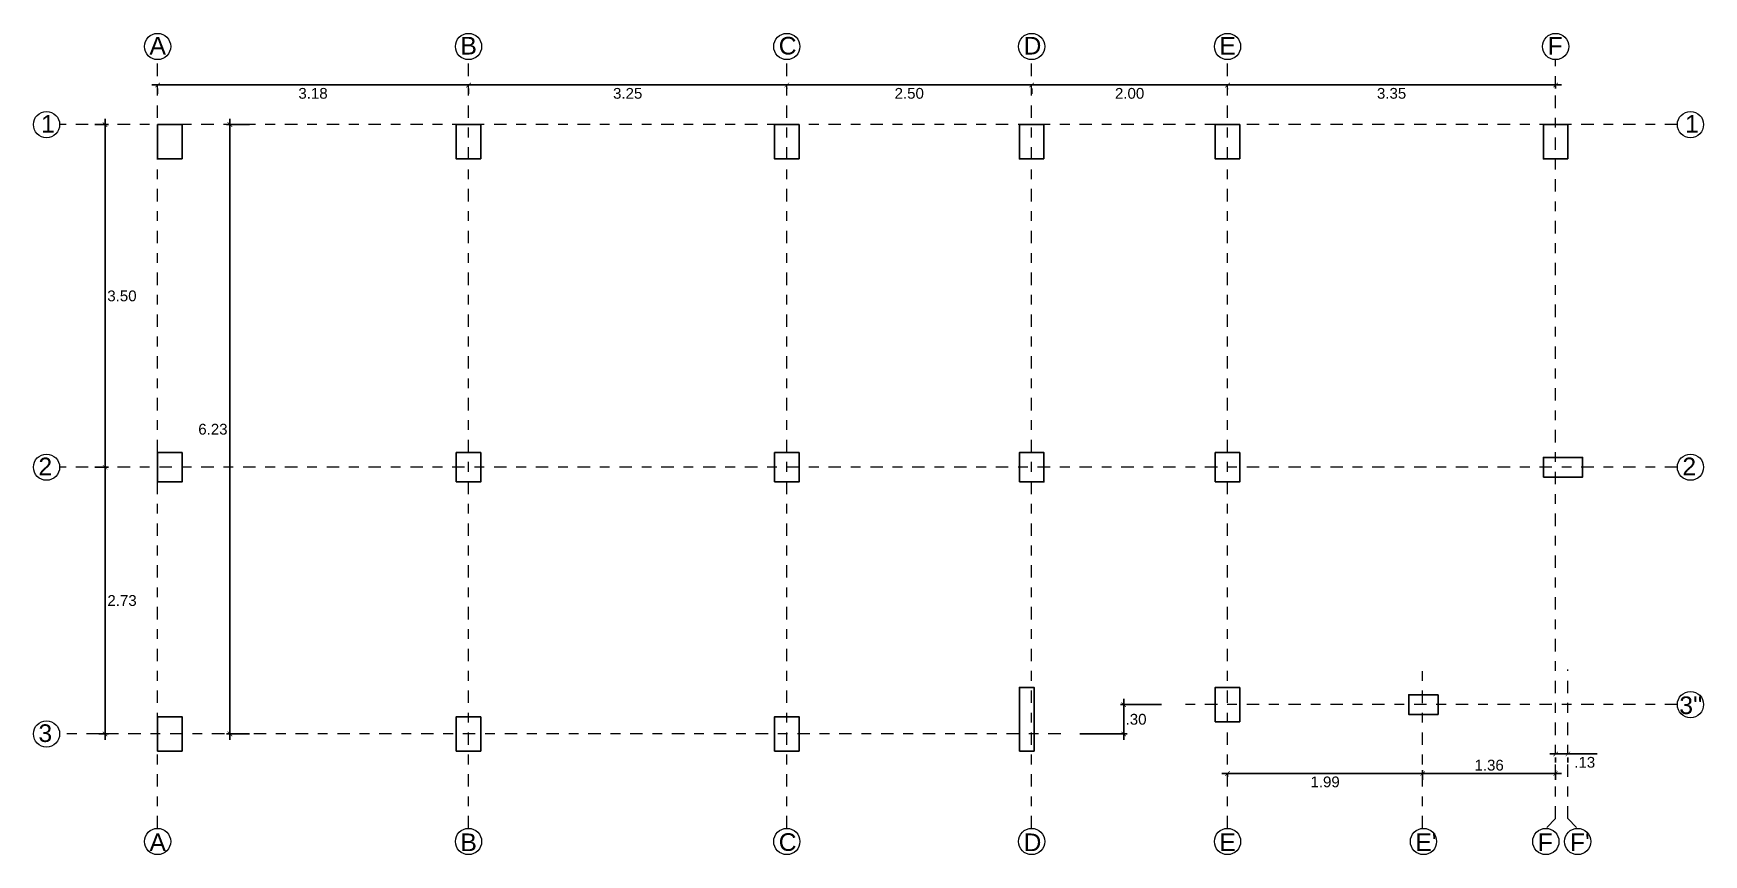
# Model space of a CAD drawing. Header units: millimetres. Extents: x 3779 to 7711, y 1445 to 3132.
# Drawn here: x 3789.94 to 3806.99, y 1503.7 to 1512.09 of the extents above; entities that cross this region are included whole.
import ezdxf

# ---------------------------------------------------------------- set-up
doc = ezdxf.new("R2010")
doc.units = ezdxf.units.MM
doc.header["$PDMODE"] = 3
doc.linetypes.add('DASHDOTX2', pattern=[50.8, 25.4, -12.7, 0, -12.7])
for name, color, linetype, lineweight in [('cotas', 7, 'Continuous', 5), ('EJES', 20, 'DASHDOTX2', 9), ('pluma 1', 1, 'Continuous', 9), ('pluma 2.5', 30, 'Continuous', 25), ('TEXTO', 7, 'Continuous', 9)]:
    doc.layers.add(name, color=color, linetype=linetype, lineweight=lineweight)
doc.styles.get("Standard").update_dxf_attribs({"font": 'arial.ttf'})
doc.dimstyles.new('INTERIOR', dxfattribs={"dimtxt": 0.11, "dimasz": 0.0465, "dimexe": 0.0345, "dimexo": 0.195, "dimgap": 0.0295, "dimtad": 2, "dimtih": 1, "dimtoh": 1, "dimzin": 4, "dimdsep": 46, "dimtxsty": 'Standard', "dimblk": 'ARCHTICK', "dimcen": 0, "dimdle": 0.06, "dimclrd": 256, "dimclre": 256, "dimclrt": 256, "dimadec": 0, "dimazin": 0, "dimtfac": 1, "dimtmove": 0, "dimatfit": 3, "dimldrblk": 'ARCHTICK', "dimfxl": 0.0345, "dimtolj": 1, "dimtzin": 0, "dimlwe": 25, "dimarcsym": 0})

# ---------------------------------------------------------------- blocks, each defined once
blk = doc.blocks.new('_ArchTick')
at = {"color": 0, "linetype": 'ByBlock', "lineweight": 40, "const_width": 0.15}
blk.add_lwpolyline([(-0.5, -0.5), (0.5, 0.5)], dxfattribs=at)
blk = doc.blocks.new('*D884')
at = {"layer": 'cotas', "lineweight": -2, "transparency": 16777216}
blk.add_line((3791.144, 1511.559), (3794.439, 1511.559), dxfattribs=at)
at = {"layer": 'cotas', "lineweight": 25, "transparency": 16777216}
for p, q in [((3791.204, 1511.468), (3791.204, 1511.524)), ((3794.379, 1511.468), (3794.379, 1511.524))]:
    blk.add_line(p, q, dxfattribs=at)
at = {"layer": 'Defpoints', "color": 0, "transparency": 16777216}
for p in [(3791.204, 1511.663), (3794.379, 1511.663), (3794.379, 1511.559)]:
    blk.add_point(p, dxfattribs=at)
at = {"layer": 'cotas', "lineweight": -2, "transparency": 16777216, "xscale": 0.04649999999999999, "yscale": 0.04649999999999999, "zscale": 0.04649999999999999, "rotation": 180}
blk.add_blockref('_ArchTick', (3791.204, 1511.559), dxfattribs=at)
at = {"layer": 'cotas', "lineweight": -2, "transparency": 16777216, "xscale": 0.04649999999999999, "yscale": 0.04649999999999999, "zscale": 0.04649999999999999}
blk.add_blockref('_ArchTick', (3794.379, 1511.559), dxfattribs=at)
at = {"layer": 'cotas', "transparency": 16777216, "insert": (3792.791, 1511.473), "char_height": 0.11, "attachment_point": 5}
blk.add_mtext('\\A1;3.18', dxfattribs=at)
blk = doc.blocks.new('*D885')
at = {"layer": 'cotas', "lineweight": -2, "transparency": 16777216}
blk.add_line((3794.319, 1511.559), (3797.689, 1511.559), dxfattribs=at)
at = {"layer": 'cotas', "lineweight": 25, "transparency": 16777216}
for p, q in [((3794.379, 1511.468), (3794.379, 1511.524)), ((3797.629, 1511.531), (3797.629, 1511.524))]:
    blk.add_line(p, q, dxfattribs=at)
at = {"layer": 'Defpoints', "color": 0, "transparency": 16777216}
for p in [(3794.379, 1511.663), (3797.629, 1511.726), (3797.629, 1511.559)]:
    blk.add_point(p, dxfattribs=at)
at = {"layer": 'cotas', "lineweight": -2, "transparency": 16777216, "xscale": 0.04649999999999999, "yscale": 0.04649999999999999, "zscale": 0.04649999999999999, "rotation": 180}
blk.add_blockref('_ArchTick', (3794.379, 1511.559), dxfattribs=at)
at = {"layer": 'cotas', "lineweight": -2, "transparency": 16777216, "xscale": 0.04649999999999999, "yscale": 0.04649999999999999, "zscale": 0.04649999999999999}
blk.add_blockref('_ArchTick', (3797.629, 1511.559), dxfattribs=at)
at = {"layer": 'cotas', "transparency": 16777216, "insert": (3796.004, 1511.473), "char_height": 0.11, "attachment_point": 5}
blk.add_mtext('\\A1;3.25', dxfattribs=at)
blk = doc.blocks.new('*D886')
at = {"layer": 'cotas', "lineweight": -2, "transparency": 16777216}
blk.add_line((3797.569, 1511.559), (3800.189, 1511.559), dxfattribs=at)
at = {"layer": 'cotas', "lineweight": 25, "transparency": 16777216}
for p, q in [((3797.629, 1511.531), (3797.629, 1511.524)), ((3800.129, 1511.47), (3800.129, 1511.524))]:
    blk.add_line(p, q, dxfattribs=at)
at = {"layer": 'Defpoints', "color": 0, "transparency": 16777216}
for p in [(3797.629, 1511.726), (3800.129, 1511.665), (3800.129, 1511.559)]:
    blk.add_point(p, dxfattribs=at)
at = {"layer": 'cotas', "lineweight": -2, "transparency": 16777216, "xscale": 0.04649999999999999, "yscale": 0.04649999999999999, "zscale": 0.04649999999999999, "rotation": 180}
blk.add_blockref('_ArchTick', (3797.629, 1511.559), dxfattribs=at)
at = {"layer": 'cotas', "lineweight": -2, "transparency": 16777216, "xscale": 0.04649999999999999, "yscale": 0.04649999999999999, "zscale": 0.04649999999999999}
blk.add_blockref('_ArchTick', (3800.129, 1511.559), dxfattribs=at)
at = {"layer": 'cotas', "transparency": 16777216, "insert": (3798.879, 1511.473), "char_height": 0.11, "attachment_point": 5}
blk.add_mtext('\\A1;2.50', dxfattribs=at)
blk = doc.blocks.new('*D887')
at = {"layer": 'cotas', "lineweight": -2, "transparency": 16777216}
blk.add_line((3800.069, 1511.559), (3802.189, 1511.559), dxfattribs=at)
at = {"layer": 'cotas', "lineweight": 25, "transparency": 16777216}
for p, q in [((3800.129, 1511.47), (3800.129, 1511.524)), ((3802.129, 1511.518), (3802.129, 1511.524))]:
    blk.add_line(p, q, dxfattribs=at)
at = {"layer": 'Defpoints', "color": 0, "transparency": 16777216}
for p in [(3800.129, 1511.665), (3802.129, 1511.713), (3802.129, 1511.559)]:
    blk.add_point(p, dxfattribs=at)
at = {"layer": 'cotas', "lineweight": -2, "transparency": 16777216, "xscale": 0.04649999999999999, "yscale": 0.04649999999999999, "zscale": 0.04649999999999999, "rotation": 180}
blk.add_blockref('_ArchTick', (3800.129, 1511.559), dxfattribs=at)
at = {"layer": 'cotas', "lineweight": -2, "transparency": 16777216, "xscale": 0.04649999999999999, "yscale": 0.04649999999999999, "zscale": 0.04649999999999999}
blk.add_blockref('_ArchTick', (3802.129, 1511.559), dxfattribs=at)
at = {"layer": 'cotas', "transparency": 16777216, "insert": (3801.129, 1511.473), "char_height": 0.11, "attachment_point": 5}
blk.add_mtext('\\A1;2.00', dxfattribs=at)
blk = doc.blocks.new('*D888')
at = {"layer": 'cotas', "lineweight": -2, "transparency": 16777216}
blk.add_line((3802.069, 1511.559), (3805.539, 1511.559), dxfattribs=at)
at = {"layer": 'cotas', "lineweight": 25, "transparency": 16777216}
for p, q in [((3802.129, 1511.518), (3802.129, 1511.524)), ((3805.479, 1511.547), (3805.479, 1511.524))]:
    blk.add_line(p, q, dxfattribs=at)
at = {"layer": 'Defpoints', "color": 0, "transparency": 16777216}
for p in [(3802.129, 1511.713), (3805.479, 1511.742), (3805.479, 1511.559)]:
    blk.add_point(p, dxfattribs=at)
at = {"layer": 'cotas', "lineweight": -2, "transparency": 16777216, "xscale": 0.04649999999999999, "yscale": 0.04649999999999999, "zscale": 0.04649999999999999, "rotation": 180}
blk.add_blockref('_ArchTick', (3802.129, 1511.559), dxfattribs=at)
at = {"layer": 'cotas', "lineweight": -2, "transparency": 16777216, "xscale": 0.04649999999999999, "yscale": 0.04649999999999999, "zscale": 0.04649999999999999}
blk.add_blockref('_ArchTick', (3805.479, 1511.559), dxfattribs=at)
at = {"layer": 'cotas', "transparency": 16777216, "insert": (3803.804, 1511.473), "char_height": 0.11, "attachment_point": 5}
blk.add_mtext('\\A1;3.35', dxfattribs=at)
blk = doc.blocks.new('*D889')
at = {"layer": 'cotas', "lineweight": 25, "transparency": 16777216}
for p, q in [((3790.564, 1511.154), (3790.702, 1511.154)), ((3790.564, 1507.654), (3790.702, 1507.654))]:
    blk.add_line(p, q, dxfattribs=at)
at = {"layer": 'cotas', "lineweight": -2, "transparency": 16777216}
blk.add_line((3790.668, 1511.214), (3790.668, 1507.594), dxfattribs=at)
at = {"layer": 'Defpoints', "color": 0, "transparency": 16777216}
for p in [(3790.369, 1511.154), (3790.369, 1507.654), (3790.668, 1507.654)]:
    blk.add_point(p, dxfattribs=at)
at = {"layer": 'cotas', "lineweight": -2, "transparency": 16777216, "xscale": 0.04649999999999999, "yscale": 0.04649999999999999, "zscale": 0.04649999999999999}
for p, rotation in [((3790.668, 1511.154), 90), ((3790.668, 1507.654), 270)]:
    blk.add_blockref('_ArchTick', p, dxfattribs=dict(at, rotation=rotation))
at = {"layer": 'cotas', "transparency": 16777216, "insert": (3790.84, 1509.404), "char_height": 0.11, "attachment_point": 5}
blk.add_mtext('\\A1;3.50', dxfattribs=at)
blk = doc.blocks.new('*D890')
at = {"layer": 'cotas', "lineweight": 25, "transparency": 16777216}
for p, q in [((3790.564, 1507.654), (3790.702, 1507.654)), ((3790.603, 1504.929), (3790.702, 1504.929))]:
    blk.add_line(p, q, dxfattribs=at)
at = {"layer": 'cotas', "lineweight": -2, "transparency": 16777216}
blk.add_line((3790.668, 1507.714), (3790.668, 1504.869), dxfattribs=at)
at = {"layer": 'Defpoints', "color": 0, "transparency": 16777216}
for p in [(3790.369, 1507.654), (3790.408, 1504.929), (3790.668, 1504.929)]:
    blk.add_point(p, dxfattribs=at)
at = {"layer": 'cotas', "lineweight": -2, "transparency": 16777216, "xscale": 0.04649999999999999, "yscale": 0.04649999999999999, "zscale": 0.04649999999999999}
for p, rotation in [((3790.668, 1507.654), 90), ((3790.668, 1504.929), 270)]:
    blk.add_blockref('_ArchTick', p, dxfattribs=dict(at, rotation=rotation))
at = {"layer": 'cotas', "transparency": 16777216, "insert": (3790.841, 1506.292), "char_height": 0.11, "attachment_point": 5}
blk.add_mtext('\\A1;2.73', dxfattribs=at)
blk = doc.blocks.new('*D891')
at = {"layer": 'cotas', "lineweight": 25, "transparency": 16777216}
for p, q in [((3801.454, 1505.229), (3801.035, 1505.229)), ((3800.621, 1504.929), (3801.104, 1504.929))]:
    blk.add_line(p, q, dxfattribs=at)
at = {"layer": 'cotas', "lineweight": -2, "transparency": 16777216}
blk.add_line((3801.069, 1504.869), (3801.069, 1505.289), dxfattribs=at)
at = {"layer": 'Defpoints', "color": 0, "transparency": 16777216}
for p in [(3801.069, 1505.229), (3801.649, 1505.229), (3800.426, 1504.929)]:
    blk.add_point(p, dxfattribs=at)
at = {"layer": 'cotas', "lineweight": -2, "transparency": 16777216, "xscale": 0.04649999999999999, "yscale": 0.04649999999999999, "zscale": 0.04649999999999999}
for p, rotation in [((3801.069, 1505.229), 90), ((3801.069, 1504.929), 270)]:
    blk.add_blockref('_ArchTick', p, dxfattribs=dict(at, rotation=rotation))
at = {"layer": 'cotas', "transparency": 16777216, "insert": (3801.195, 1505.079), "char_height": 0.11, "attachment_point": 5}
blk.add_mtext('\\A1;.30', dxfattribs=at)
blk = doc.blocks.new('*D892')
at = {"layer": 'cotas', "lineweight": -2, "transparency": 16777216}
for p, q in [((3805.419, 1504.725), (3805.604, 1504.725)), ((3805.604, 1504.725), (3805.902, 1504.725))]:
    blk.add_line(p, q, dxfattribs=at)
at = {"layer": 'cotas', "lineweight": 25, "transparency": 16777216}
for p, q in [((3805.479, 1504.638), (3805.479, 1504.69)), ((3805.604, 1504.638), (3805.604, 1504.69))]:
    blk.add_line(p, q, dxfattribs=at)
at = {"layer": 'Defpoints', "color": 0, "transparency": 16777216}
for p in [(3805.479, 1504.833), (3805.604, 1504.833), (3805.604, 1504.725)]:
    blk.add_point(p, dxfattribs=at)
at = {"layer": 'cotas', "lineweight": -2, "transparency": 16777216, "xscale": 0.04649999999999999, "yscale": 0.04649999999999999, "zscale": 0.04649999999999999, "rotation": 180}
blk.add_blockref('_ArchTick', (3805.479, 1504.725), dxfattribs=at)
at = {"layer": 'cotas', "lineweight": -2, "transparency": 16777216, "xscale": 0.04649999999999999, "yscale": 0.04649999999999999, "zscale": 0.04649999999999999}
blk.add_blockref('_ArchTick', (3805.604, 1504.725), dxfattribs=at)
at = {"layer": 'cotas', "transparency": 16777216, "insert": (3805.776, 1504.639), "char_height": 0.11, "attachment_point": 5}
blk.add_mtext('\\A1;.13', dxfattribs=at)
blk = doc.blocks.new('*D893')
at = {"layer": 'cotas', "lineweight": -2, "transparency": 16777216}
blk.add_line((3802.069, 1504.525), (3804.181, 1504.525), dxfattribs=at)
at = {"layer": 'cotas', "lineweight": 25, "transparency": 16777216}
for p, q in [((3802.129, 1504.53), (3802.129, 1504.49)), ((3804.121, 1504.53), (3804.121, 1504.49))]:
    blk.add_line(p, q, dxfattribs=at)
at = {"layer": 'Defpoints', "color": 0, "transparency": 16777216}
for p in [(3802.129, 1504.725), (3804.121, 1504.725), (3804.121, 1504.525)]:
    blk.add_point(p, dxfattribs=at)
at = {"layer": 'cotas', "lineweight": -2, "transparency": 16777216, "xscale": 0.04649999999999999, "yscale": 0.04649999999999999, "zscale": 0.04649999999999999, "rotation": 180}
blk.add_blockref('_ArchTick', (3802.129, 1504.525), dxfattribs=at)
at = {"layer": 'cotas', "lineweight": -2, "transparency": 16777216, "xscale": 0.04649999999999999, "yscale": 0.04649999999999999, "zscale": 0.04649999999999999}
blk.add_blockref('_ArchTick', (3804.121, 1504.525), dxfattribs=at)
at = {"layer": 'cotas', "transparency": 16777216, "insert": (3803.125, 1504.439), "char_height": 0.11, "attachment_point": 5}
blk.add_mtext('\\A1;1.99', dxfattribs=at)
blk = doc.blocks.new('*D894')
at = {"layer": 'cotas', "lineweight": -2, "transparency": 16777216}
blk.add_line((3804.061, 1504.525), (3805.539, 1504.525), dxfattribs=at)
at = {"layer": 'cotas', "lineweight": 25, "transparency": 16777216}
for p, q in [((3804.121, 1504.461), (3804.121, 1504.559)), ((3805.479, 1504.461), (3805.479, 1504.559))]:
    blk.add_line(p, q, dxfattribs=at)
at = {"layer": 'Defpoints', "color": 0, "transparency": 16777216}
for p in [(3805.479, 1504.525), (3804.121, 1504.266), (3805.479, 1504.266)]:
    blk.add_point(p, dxfattribs=at)
at = {"layer": 'cotas', "lineweight": -2, "transparency": 16777216, "xscale": 0.04649999999999999, "yscale": 0.04649999999999999, "zscale": 0.04649999999999999, "rotation": 180}
blk.add_blockref('_ArchTick', (3804.121, 1504.525), dxfattribs=at)
at = {"layer": 'cotas', "lineweight": -2, "transparency": 16777216, "xscale": 0.04649999999999999, "yscale": 0.04649999999999999, "zscale": 0.04649999999999999}
blk.add_blockref('_ArchTick', (3805.479, 1504.525), dxfattribs=at)
at = {"layer": 'cotas', "transparency": 16777216, "insert": (3804.8, 1504.61), "char_height": 0.11, "attachment_point": 5}
blk.add_mtext('\\A1;1.36', dxfattribs=at)
blk = doc.blocks.new('*D942')
at = {"layer": 'cotas', "lineweight": 25, "transparency": 16777216}
for p, q in [((3792.144, 1511.154), (3791.907, 1511.154)), ((3792.144, 1504.929), (3791.907, 1504.929))]:
    blk.add_line(p, q, dxfattribs=at)
at = {"layer": 'cotas', "lineweight": -2, "transparency": 16777216}
blk.add_line((3791.942, 1511.214), (3791.942, 1504.869), dxfattribs=at)
at = {"layer": 'Defpoints', "color": 0, "transparency": 16777216}
for p in [(3792.339, 1511.154), (3791.942, 1504.929), (3792.339, 1504.929)]:
    blk.add_point(p, dxfattribs=at)
at = {"layer": 'cotas', "lineweight": -2, "transparency": 16777216, "xscale": 0.04649999999999999, "yscale": 0.04649999999999999, "zscale": 0.04649999999999999}
for p, rotation in [((3791.942, 1511.154), 90), ((3791.942, 1504.929), 270)]:
    blk.add_blockref('_ArchTick', p, dxfattribs=dict(at, rotation=rotation))
at = {"layer": 'cotas', "transparency": 16777216, "insert": (3791.769, 1508.042), "char_height": 0.11, "attachment_point": 5}
blk.add_mtext('\\A1;6.23', dxfattribs=at)

msp = doc.modelspace()

# ---------------------------------------------------------------- linework, layer by layer
at = {"layer": 'EJES', "ltscale": 0.005}
for p, q in [((3791.2038, 1503.9647), (3791.2038, 1511.8184)), ((3794.3788, 1503.9647), (3794.3788, 1511.8184)), ((3797.6288, 1503.9647), (3797.6288, 1511.8184)), ((3800.1288, 1503.9647), (3800.1288, 1511.8184)), ((3802.1288, 1503.9647), (3802.1288, 1511.8184)), ((3805.4788, 1504.0647), (3805.4788, 1511.8184)), ((3806.722, 1511.1544), (3790.2038, 1511.1544)), ((3806.722, 1507.6544), (3790.2038, 1507.6544)), ((3804.1205, 1503.9644), (3804.1205, 1505.5881)), ((3805.6038, 1504.0647), (3805.6038, 1505.5881)), ((3806.722, 1505.2294), (3801.6488, 1505.2294)), ((3800.426, 1504.9294), (3790.2038, 1504.9294)), ((3805.4788, 1504.0647), (3805.3788, 1503.9647)), ((3805.6038, 1504.0647), (3805.7038, 1503.9647))]:
    msp.add_line(p, q, dxfattribs=at)
at = {"layer": 'pluma 1'}
for centre in [(3791.2038, 1511.9523), (3794.3788, 1511.9523), (3797.6288, 1511.9523), (3800.1288, 1511.9523), (3802.1288, 1511.9523), (3805.4788, 1511.9523), (3790.0699, 1511.1544), (3806.8559, 1511.1544), (3790.0699, 1507.6544), (3806.8559, 1507.6544), (3806.8559, 1505.2294), (3790.0699, 1504.9294), (3791.2038, 1503.8308), (3794.3788, 1503.8308), (3797.6288, 1503.8308), (3800.1288, 1503.8308), (3802.1288, 1503.8308), (3804.1295, 1503.8308), (3805.3788, 1503.8308), (3805.7038, 1503.8308)]:
    msp.add_circle(centre, 0.1339, dxfattribs=at)
at = {"layer": 'pluma 2.5'}
for points in [[(3791.4538, 1510.8044), (3791.2038, 1510.8044), (3791.2038, 1511.1544), (3791.4538, 1511.1544)], [(3794.5038, 1510.8044), (3794.2538, 1510.8044), (3794.2538, 1511.1544), (3794.5038, 1511.1544)], [(3797.7538, 1510.8044), (3797.5038, 1510.8044), (3797.5038, 1511.1544), (3797.7538, 1511.1544)], [(3800.2538, 1510.8044), (3800.0038, 1510.8044), (3800.0038, 1511.1544), (3800.2538, 1511.1544)], [(3802.2538, 1510.8044), (3802.0038, 1510.8044), (3802.0038, 1511.1544), (3802.2538, 1511.1544)], [(3805.6038, 1510.8044), (3805.3538, 1510.8044), (3805.3538, 1511.1544), (3805.6038, 1511.1544)], [(3791.2038, 1507.5044), (3791.4538, 1507.5044), (3791.4538, 1507.8044), (3791.2038, 1507.8044)], [(3794.2538, 1507.5044), (3794.5038, 1507.5044), (3794.5038, 1507.8044), (3794.2538, 1507.8044)], [(3797.5038, 1507.5044), (3797.7538, 1507.5044), (3797.7538, 1507.8044), (3797.5038, 1507.8044)], [(3800.0038, 1507.5044), (3800.2538, 1507.5044), (3800.2538, 1507.8044), (3800.0038, 1507.8044)], [(3802.0038, 1507.5044), (3802.2538, 1507.5044), (3802.2538, 1507.8044), (3802.0038, 1507.8044)], [(3805.3538, 1507.5544), (3805.7538, 1507.5544), (3805.7538, 1507.7544), (3805.3538, 1507.7544)], [(3802.2538, 1505.4044), (3802.0038, 1505.4044), (3802.0038, 1505.0544), (3802.1038, 1505.0544), (3802.2538, 1505.0544)], [(3804.2795, 1505.3294), (3803.9795, 1505.3294), (3803.9795, 1505.1294), (3804.2795, 1505.1294)], [(3791.4538, 1504.7544), (3791.2038, 1504.7544), (3791.2038, 1505.1044), (3791.4538, 1505.1044)], [(3794.5038, 1505.1044), (3794.2538, 1505.1044), (3794.2538, 1504.7544), (3794.5038, 1504.7544)], [(3797.7538, 1504.7544), (3797.5038, 1504.7544), (3797.5038, 1505.1044), (3797.7538, 1505.1044)]]:
    msp.add_lwpolyline(points, close=True, dxfattribs=at)
msp.add_lwpolyline([(3800.0038, 1504.7544), (3800.1538, 1504.7544), (3800.1538, 1505.4044), (3800.0038, 1505.4044), (3800.0038, 1504.7544)], dxfattribs=at)

# ---------------------------------------------------------------- texts
at = {"layer": 'TEXTO', "color": 5, "char_height": 0.18, "width": 2.597734}
for s, insert, attachment_point in [('{\\C7;A}', (3791.1214, 1512.0505), 1), ('{\\C7;B}', (3794.2964, 1512.0505), 1), ('{\\fArial|b0|i0|c0|p34;\\C7;C}', (3797.5464, 1512.0505), 1), ('{\\C7;D}', (3800.0464, 1512.0505), 1), ('{\\C7;E}', (3802.0464, 1512.0505), 1), ('{\\C7;F}', (3805.3964, 1512.0505), 1), ('{\\C7;1}', (3790.0145, 1511.2526), 1), ('{\\C7;1}', (3806.8004, 1511.2526), 1), ('{\\C7;2}', (3789.9875, 1507.7526), 1), ('{\\C7;2}', (3806.7735, 1507.7526), 1), ("{\\C7;3''}", (3806.742, 1505.3128), 1), ('{\\C7;3}', (3789.9875, 1505.0276), 1), ('{\\C7;A}', (3791.1214, 1503.7326), 7), ('{\\C7;B}', (3794.2964, 1503.7326), 7), ('{\\fArial|b0|i0|c0|p34;\\C7;C}', (3797.5464, 1503.7326), 7), ('{\\C7;D}', (3800.0464, 1503.7326), 7), ('{\\C7;E}', (3802.0464, 1503.7326), 7), ("{\\C7;E'}", (3804.0471, 1503.7326), 7), ('{\\C7;F}', (3805.2964, 1503.7326), 7), ("{\\C7;F'}", (3805.6263, 1503.7326), 7)]:
    msp.add_mtext(s, dxfattribs=dict(at, insert=insert, attachment_point=attachment_point))

# ---------------------------------------------------------------- dimensions: what is measured, and where the dimension line sits
at = {"layer": 'cotas'}
for base, p1, p2, picture, middle in [((3794.37880138, 1511.5585179419), (3791.20380138, 1511.6631282442), (3794.37880138, 1511.6631282442), '*D884', (3792.79130138, 1511.4728173962)), ((3805.60380138, 1504.72486151), (3805.47880138, 1504.8333448161), (3805.60380138, 1504.8333448161), '*D892', (3805.7761451727, 1504.6391609643)), ((3804.1205, 1504.5246), (3802.1288, 1504.7249), (3804.1205, 1504.7249), '*D893', (3803.1247, 1504.4389)), ((3805.4788, 1504.5246), (3804.1205, 1504.2663), (3805.4788, 1504.2663), '*D894', (3804.7997, 1504.6103))]:
    dim = msp.add_linear_dim(base=base, p1=p1, p2=p2, dimstyle='INTERIOR', dxfattribs=at)
    dim.commit()
    dim.dimension.update_dxf_attribs({"geometry": picture, "text_midpoint": middle})
for base, p1, p2, picture, middle in [((3797.6288, 1511.5585), (3794.3788, 1511.6631), (3797.6288, 1511.7262), '*D885', (3796.0038, 1511.4728)), ((3800.1288, 1511.5585), (3797.6288, 1511.7262), (3800.1288, 1511.665), '*D886', (3798.8788, 1511.4729)), ((3802.1288, 1511.5585), (3800.1288, 1511.665), (3802.1288, 1511.7132), '*D887', (3801.1288, 1511.4729)), ((3805.4788, 1511.5585), (3802.1288, 1511.7132), (3805.4788, 1511.7418), '*D888', (3803.8038, 1511.4728))]:
    dim = msp.add_linear_dim(base=base, p1=p1, p2=p2, dimstyle='INTERIOR', override={"dimtmove": 1}, dxfattribs=at)
    dim.commit()
    dim.dimension.update_dxf_attribs({"geometry": picture, "text_midpoint": middle})
for base, p1, p2, picture, middle in [((3790.6679, 1507.6544), (3790.3693, 1511.1544), (3790.3693, 1507.6544), '*D889', (3790.8401, 1509.4044)), ((3791.9415806982, 1504.9294102277), (3792.3388015258, 1511.1544102277), (3792.3388015258, 1504.9294102277), '*D942', (3791.7689156231, 1508.0419102277)), ((3801.0691, 1505.2294), (3800.426, 1504.9294), (3801.6488, 1505.2294), '*D891', (3801.1948, 1505.0794))]:
    dim = msp.add_linear_dim(base=base, p1=p1, p2=p2, angle=90, dimstyle='INTERIOR', dxfattribs=at)
    dim.commit()
    dim.dimension.update_dxf_attribs({"geometry": picture, "text_midpoint": middle})
dim = msp.add_linear_dim(base=(3790.6679403839, 1504.9294102277), p1=(3790.3692793045, 1507.6544102277), p2=(3790.4075855148, 1504.9294102277), angle=90, dimstyle='INTERIOR', override={"dimtmove": 1}, dxfattribs=at)
dim.commit()
dim.dimension.update_dxf_attribs({"geometry": '*D890', "text_midpoint": (3790.8412432488, 1506.2919102277)})

doc.saveas('drawing.dxf')
